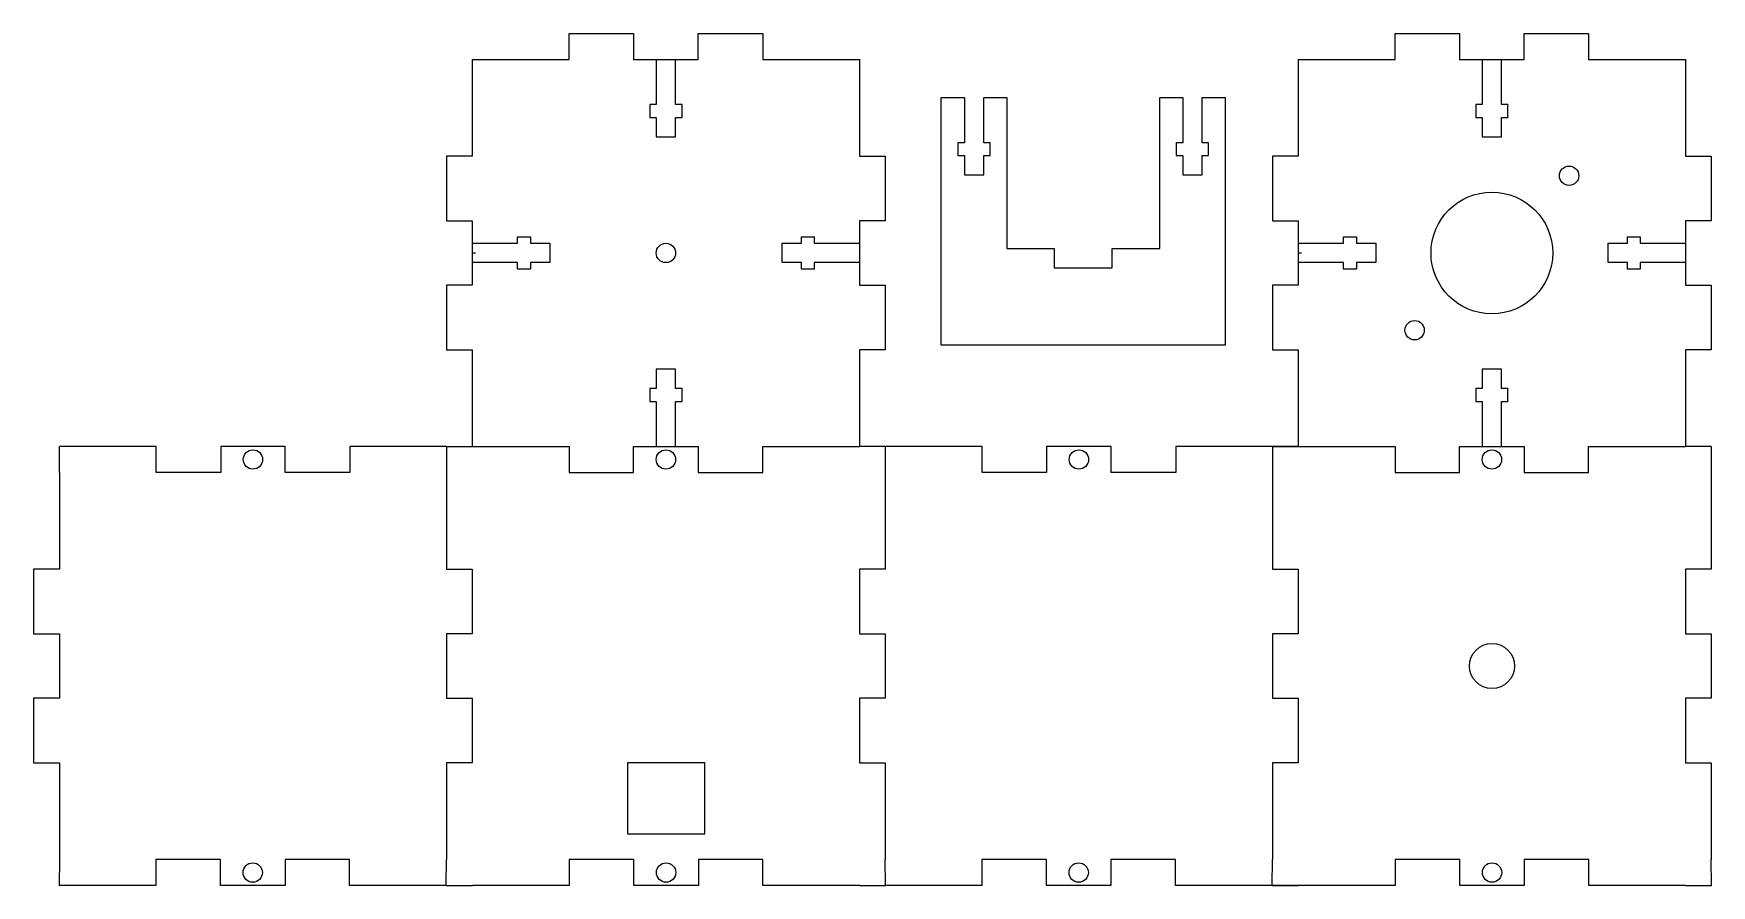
# Model space of a CAD drawing. Header units: millimetres. Extents: x -135 to 125, y 25 to 157.
import ezdxf

# ---------------------------------------------------------------- set-up
doc = ezdxf.new("R2010")
doc.units = ezdxf.units.MM
doc.header["$MEASUREMENT"] = 0
doc.layers.add('Livello 01', color=12, linetype='Continuous', true_color=0xc80000)
doc.layers.add('Livello 04', color=96, linetype='Continuous', true_color=0x007f00)

msp = doc.modelspace()

# ---------------------------------------------------------------- linework, layer by layer
at = {"layer": 'Livello 01'}
for p, q in [((5.97, 147.25), (9.55, 147.25)), ((5.97, 108.85), (5.97, 147.25)), ((12.55, 147.25), (16.12, 147.25)), ((16.12, 147.25), (16.12, 123.85)), ((39.82, 147.25), (43.4, 147.25)), ((39.82, 123.85), (39.82, 147.25)), ((46.4, 147.25), (49.97, 147.25)), ((49.97, 147.25), (49.97, 108.85))]:
    msp.add_line(p, q, dxfattribs=at)
for points in [[(-51.7, 153.16), (-51.7, 157.16), (-41.7, 157.16), (-41.7, 153.16), (-31.7, 153.16), (-31.7, 157.16), (-21.7, 157.16), (-21.7, 153.16)], [(76.3, 153.16), (76.3, 157.16), (86.3, 157.16), (86.3, 153.16), (96.3, 153.16), (96.3, 157.16), (106.3, 157.16), (106.3, 153.16)], [(-66.7, 153.16), (-66.7, 138.16)], [(-66.7, 153.16), (-51.7, 153.16)], [(-21.7, 153.16), (-6.7, 153.16)], [(-6.7, 153.16), (-6.7, 138.16)], [(61.3, 153.16), (61.3, 138.16)], [(61.3, 153.16), (76.3, 153.16)], [(106.3, 153.16), (121.3, 153.16)], [(121.3, 153.16), (121.3, 138.16)], [(-66.7, 138.16), (-70.7, 138.16), (-70.7, 128.16), (-66.7, 128.16), (-66.7, 118.16), (-70.7, 118.16), (-70.7, 108.16), (-66.7, 108.16)], [(-6.7, 138.16), (-2.7, 138.16), (-2.7, 128.16), (-6.7, 128.16), (-6.7, 118.16), (-2.7, 118.16), (-2.7, 108.16), (-6.7, 108.16)], [(61.3, 138.16), (57.3, 138.16), (57.3, 128.16), (61.3, 128.16), (61.3, 118.16), (57.3, 118.16), (57.3, 108.16), (61.3, 108.16)], [(121.3, 138.16), (125.3, 138.16), (125.3, 128.16), (121.3, 128.16), (121.3, 118.16), (125.3, 118.16), (125.3, 108.16), (121.3, 108.16)], [(-66.7, 123.16), (-66.2, 123.16)], [(16.12, 123.85), (23.47, 123.85)], [(23.47, 123.85), (23.47, 120.85), (32.47, 120.85), (32.47, 123.85)], [(32.47, 123.85), (39.82, 123.85)], [(61.3, 123.16), (61.8, 123.16)], [(-66.7, 108.16), (-66.7, 93.16)], [(-6.7, 108.16), (-6.7, 93.16)], [(49.97, 108.85), (5.97, 108.85)], [(61.3, 108.16), (61.3, 93.16)], [(121.3, 108.16), (121.3, 93.16)], [(-115.7, 93.16), (-130.7, 93.16)], [(-130.7, 89.16), (-130.7, 93.16)], [(-85.7, 93.16), (-85.7, 89.16), (-95.7, 89.16), (-95.7, 93.16), (-105.7, 93.16), (-105.7, 89.16), (-115.7, 89.16), (-115.7, 93.16)], [(-70.7, 93.16), (-85.7, 93.16)], [(-70.7, 93.16), (-70.7, 89.16)], [(-70.7, 93.16), (-66.7, 93.16)], [(-66.7, 93.16), (-51.7, 93.16)], [(-51.7, 93.16), (-51.7, 89.16), (-41.7, 89.16), (-41.7, 93.16), (-31.7, 93.16), (-31.7, 89.16), (-21.7, 89.16), (-21.7, 93.16)], [(-21.7, 93.16), (-6.7, 93.16)], [(-2.7, 93.16), (-6.7, 93.16)], [(-2.7, 93.16), (-2.7, 89.16)], [(12.3, 93.16), (-2.7, 93.16)], [(42.3, 93.16), (42.3, 89.16), (32.3, 89.16), (32.3, 93.16), (22.3, 93.16), (22.3, 89.16), (12.3, 89.16), (12.3, 93.16)], [(57.3, 93.16), (42.3, 93.16)], [(61.3, 93.16), (57.3, 93.16)], [(57.3, 93.16), (57.3, 89.16)], [(57.3, 93.16), (61.3, 93.16)], [(61.3, 93.16), (76.3, 93.16)], [(76.3, 93.16), (76.3, 89.16), (86.3, 89.16), (86.3, 93.16), (96.3, 93.16), (96.3, 89.16), (106.3, 89.16), (106.3, 93.16)], [(106.3, 93.16), (121.3, 93.16)], [(125.3, 93.16), (121.3, 93.16)], [(125.3, 93.16), (125.3, 89.16)], [(-130.7, 89.16), (-130.7, 74.16)], [(-70.7, 89.16), (-70.7, 74.16)], [(-2.7, 89.16), (-2.7, 74.16)], [(57.3, 89.16), (57.3, 74.16)], [(125.3, 89.16), (125.3, 74.16)], [(-130.7, 74.16), (-134.7, 74.16), (-134.7, 64.16), (-130.7, 64.16), (-130.7, 54.16), (-134.7, 54.16), (-134.7, 44.16), (-130.7, 44.16)], [(-70.7, 74.16), (-66.7, 74.16), (-66.7, 64.16), (-70.7, 64.16), (-70.7, 54.16), (-66.7, 54.16), (-66.7, 44.16), (-70.7, 44.16)], [(-2.7, 74.16), (-6.7, 74.16), (-6.7, 64.16), (-2.7, 64.16), (-2.7, 54.16), (-6.7, 54.16), (-6.7, 44.16), (-2.7, 44.16)], [(57.3, 74.16), (61.3, 74.16), (61.3, 64.16), (57.3, 64.16), (57.3, 54.16), (61.3, 54.16), (61.3, 44.16), (57.3, 44.16)], [(125.3, 74.16), (121.3, 74.16), (121.3, 64.16), (125.3, 64.16), (125.3, 54.16), (121.3, 54.16), (121.3, 44.16), (125.3, 44.16)], [(-130.7, 44.16), (-130.7, 29.16)], [(-70.7, 44.16), (-70.7, 29.16)], [(-2.7, 44.16), (-2.7, 29.16)], [(57.3, 44.16), (57.3, 29.16)], [(125.3, 44.16), (125.3, 29.16)], [(-130.7, 29.16), (-130.73, 25.16)], [(-85.73, 25.16), (-85.73, 29.16), (-95.73, 29.16), (-95.73, 25.16), (-105.73, 25.16), (-105.73, 29.16), (-115.73, 29.16), (-115.73, 25.16)], [(-70.73, 25.16), (-70.7, 29.16)], [(-21.67, 25.16), (-21.67, 29.16), (-31.67, 29.16), (-31.67, 25.16), (-41.67, 25.16), (-41.67, 29.16), (-51.67, 29.16), (-51.67, 25.16)], [(-2.67, 25.16), (-2.7, 29.16)], [(42.27, 25.16), (42.27, 29.16), (32.27, 29.16), (32.27, 25.16), (22.27, 25.16), (22.27, 29.16), (12.27, 29.16), (12.27, 25.16)], [(57.27, 25.16), (57.3, 29.16)], [(106.33, 25.16), (106.33, 29.16), (96.33, 29.16), (96.33, 25.16), (86.33, 25.16), (86.33, 29.16), (76.33, 29.16), (76.33, 25.16)], [(125.33, 25.16), (125.3, 29.16)], [(-115.73, 25.16), (-130.73, 25.16)], [(-70.73, 25.16), (-85.73, 25.16)], [(-70.73, 25.16), (-66.67, 25.16)], [(-51.67, 25.16), (-66.67, 25.16)], [(-6.67, 25.16), (-21.67, 25.16)], [(-6.67, 25.16), (-2.67, 25.16)], [(12.27, 25.16), (-2.73, 25.16)], [(57.27, 25.16), (42.27, 25.16)], [(61.27, 25.16), (57.27, 25.16)], [(57.27, 25.16), (61.33, 25.16)], [(76.33, 25.16), (61.33, 25.16)], [(121.33, 25.16), (106.33, 25.16)], [(121.33, 25.16), (125.33, 25.16)]]:
    msp.add_lwpolyline(points, dxfattribs=at)
for points in [[(9.55, 147.25), (9.55, 143.75), (9.55, 140.25)], [(12.55, 140.25), (12.55, 143.75), (12.55, 147.25)], [(43.4, 147.25), (43.4, 143.75), (43.4, 140.25)], [(46.4, 140.25), (46.4, 143.75), (46.4, 147.25)], [(9.55, 138.25), (9.55, 136.75), (9.55, 135.25)], [(12.55, 135.25), (12.55, 136.75), (12.55, 138.25)], [(43.4, 138.25), (43.4, 136.75), (43.4, 135.25)], [(46.4, 135.25), (46.4, 136.75), (46.4, 138.25)], [(9.55, 135.25), (11.05, 135.25), (12.55, 135.25)], [(43.4, 135.25), (44.9, 135.25), (46.4, 135.25)]]:
    msp.add_open_spline(points, degree=2, dxfattribs=at)
for points, knots in [([(9.55, 140.25), (9.05, 140.25), (8.55, 140.25), (8.55, 139.25), (8.55, 138.25), (9.05, 138.25), (9.55, 138.25)], [172.95, 172.95, 172.95, 173.95, 173.95, 175.95, 175.95, 176.95, 176.95, 176.95]), ([(12.55, 138.25), (13.05, 138.25), (13.55, 138.25), (13.55, 139.25), (13.55, 140.25), (13.05, 140.25), (12.55, 140.25)], [185.95, 185.95, 185.95, 186.95, 186.95, 188.95, 188.95, 189.95, 189.95, 189.95]), ([(43.4, 140.25), (42.9, 140.25), (42.4, 140.25), (42.4, 139.25), (42.4, 138.25), (42.9, 138.25), (43.4, 138.25)], [290.6, 290.6, 290.6, 291.6, 291.6, 293.6, 293.6, 294.6, 294.6, 294.6]), ([(46.4, 138.25), (46.9, 138.25), (47.4, 138.25), (47.4, 139.25), (47.4, 140.25), (46.9, 140.25), (46.4, 140.25)], [303.6, 303.6, 303.6, 304.6, 304.6, 306.6, 306.6, 307.6, 307.6, 307.6])]:
    msp.add_open_spline(points, degree=2, knots=knots, dxfattribs=at)
at = {"layer": 'Livello 04'}
msp.add_lwpolyline([(-42.67, 33.16), (-30.67, 33.16), (-30.67, 44.16), (-42.67, 44.16)], close=True, dxfattribs=at)
for centre, radius in [((103.27, 135.13), 1.5), ((91.3, 123.16), 9.43), ((-36.7, 123.16), 1.5), ((79.33, 111.19), 1.5), ((-100.7, 91.16), 1.5), ((-36.7, 91.16), 1.5), ((27.3, 91.16), 1.5), ((91.3, 91.16), 1.5), ((91.32, 59.16), 3.5), ((-100.73, 27.16), 1.5), ((-36.67, 27.16), 1.5), ((27.27, 27.16), 1.5), ((91.33, 27.16), 1.5)]:
    msp.add_circle(centre, radius, dxfattribs=at)
for points in [[(-38.2, 153.16), (-38.2, 149.66), (-38.2, 146.16)], [(-35.2, 146.16), (-35.2, 149.66), (-35.2, 153.16)], [(89.8, 153.16), (89.8, 149.66), (89.8, 146.16)], [(92.8, 146.16), (92.8, 149.66), (92.8, 153.16)], [(-38.2, 144.16), (-38.2, 142.66), (-38.2, 141.16)], [(-35.2, 141.16), (-35.2, 142.66), (-35.2, 144.16)], [(89.8, 144.16), (89.8, 142.66), (89.8, 141.16)], [(92.8, 141.16), (92.8, 142.66), (92.8, 144.16)], [(-38.2, 141.16), (-36.7, 141.16), (-35.2, 141.16)], [(89.8, 141.16), (91.3, 141.16), (92.8, 141.16)], [(-66.7, 124.66), (-63.2, 124.66), (-59.7, 124.66)], [(-57.7, 124.66), (-56.2, 124.66), (-54.7, 124.66)], [(-54.7, 124.66), (-54.7, 123.16), (-54.7, 121.66)], [(-18.7, 124.66), (-17.2, 124.66), (-15.7, 124.66)], [(-18.7, 121.66), (-18.7, 123.16), (-18.7, 124.66)], [(-13.7, 124.66), (-10.2, 124.66), (-6.7, 124.66)], [(61.3, 124.66), (64.8, 124.66), (68.3, 124.66)], [(70.3, 124.66), (71.8, 124.66), (73.3, 124.66)], [(73.3, 124.66), (73.3, 123.16), (73.3, 121.66)], [(109.3, 124.66), (110.8, 124.66), (112.3, 124.66)], [(109.3, 121.66), (109.3, 123.16), (109.3, 124.66)], [(114.3, 124.66), (117.8, 124.66), (121.3, 124.66)], [(-59.7, 121.66), (-63.2, 121.66), (-66.7, 121.66)], [(-54.7, 121.66), (-56.2, 121.66), (-57.7, 121.66)], [(-15.7, 121.66), (-17.2, 121.66), (-18.7, 121.66)], [(-6.7, 121.66), (-10.2, 121.66), (-13.7, 121.66)], [(68.3, 121.66), (64.8, 121.66), (61.3, 121.66)], [(73.3, 121.66), (71.8, 121.66), (70.3, 121.66)], [(112.3, 121.66), (110.8, 121.66), (109.3, 121.66)], [(121.3, 121.66), (117.8, 121.66), (114.3, 121.66)], [(-35.2, 105.16), (-36.7, 105.16), (-38.2, 105.16)], [(-38.2, 105.16), (-38.2, 103.66), (-38.2, 102.16)], [(-35.2, 102.16), (-35.2, 103.66), (-35.2, 105.16)], [(92.8, 105.16), (91.3, 105.16), (89.8, 105.16)], [(89.8, 105.16), (89.8, 103.66), (89.8, 102.16)], [(92.8, 102.16), (92.8, 103.66), (92.8, 105.16)], [(-38.2, 100.16), (-38.2, 96.66), (-38.2, 93.16)], [(-35.2, 93.16), (-35.2, 96.66), (-35.2, 100.16)], [(89.8, 100.16), (89.8, 96.66), (89.8, 93.16)], [(92.8, 93.16), (92.8, 96.66), (92.8, 100.16)]]:
    msp.add_open_spline(points, degree=2, dxfattribs=at)
for points, knots in [([(-38.2, 146.16), (-38.7, 146.16), (-39.2, 146.16), (-39.2, 145.16), (-39.2, 144.16), (-38.7, 144.16), (-38.2, 144.16)], [11, 11, 11, 12, 12, 14, 14, 15, 15, 15]), ([(-35.2, 144.16), (-34.7, 144.16), (-34.2, 144.16), (-34.2, 145.16), (-34.2, 146.16), (-34.7, 146.16), (-35.2, 146.16)], [4, 4, 4, 5, 5, 7, 7, 8, 8, 8]), ([(89.8, 146.16), (89.3, 146.16), (88.8, 146.16), (88.8, 145.16), (88.8, 144.16), (89.3, 144.16), (89.8, 144.16)], [11, 11, 11, 12, 12, 14, 14, 15, 15, 15]), ([(92.8, 144.16), (93.3, 144.16), (93.8, 144.16), (93.8, 145.16), (93.8, 146.16), (93.3, 146.16), (92.8, 146.16)], [4, 4, 4, 5, 5, 7, 7, 8, 8, 8]), ([(-59.7, 124.66), (-59.7, 125.16), (-59.7, 125.66), (-58.7, 125.66), (-57.7, 125.66), (-57.7, 125.16), (-57.7, 124.66)], [11, 11, 11, 12, 12, 14, 14, 15, 15, 15]), ([(-15.7, 124.66), (-15.7, 125.16), (-15.7, 125.66), (-14.7, 125.66), (-13.7, 125.66), (-13.7, 125.16), (-13.7, 124.66)], [4, 4, 4, 5, 5, 7, 7, 8, 8, 8]), ([(68.3, 124.66), (68.3, 125.16), (68.3, 125.66), (69.3, 125.66), (70.3, 125.66), (70.3, 125.16), (70.3, 124.66)], [11, 11, 11, 12, 12, 14, 14, 15, 15, 15]), ([(112.3, 124.66), (112.3, 125.16), (112.3, 125.66), (113.3, 125.66), (114.3, 125.66), (114.3, 125.16), (114.3, 124.66)], [4, 4, 4, 5, 5, 7, 7, 8, 8, 8]), ([(-57.7, 121.66), (-57.7, 121.16), (-57.7, 120.66), (-58.7, 120.66), (-59.7, 120.66), (-59.7, 121.16), (-59.7, 121.66)], [4, 4, 4, 5, 5, 7, 7, 8, 8, 8]), ([(-13.7, 121.66), (-13.7, 121.16), (-13.7, 120.66), (-14.7, 120.66), (-15.7, 120.66), (-15.7, 121.16), (-15.7, 121.66)], [11, 11, 11, 12, 12, 14, 14, 15, 15, 15]), ([(70.3, 121.66), (70.3, 121.16), (70.3, 120.66), (69.3, 120.66), (68.3, 120.66), (68.3, 121.16), (68.3, 121.66)], [4, 4, 4, 5, 5, 7, 7, 8, 8, 8]), ([(114.3, 121.66), (114.3, 121.16), (114.3, 120.66), (113.3, 120.66), (112.3, 120.66), (112.3, 121.16), (112.3, 121.66)], [11, 11, 11, 12, 12, 14, 14, 15, 15, 15]), ([(-38.2, 102.16), (-38.7, 102.16), (-39.2, 102.16), (-39.2, 101.16), (-39.2, 100.16), (-38.7, 100.16), (-38.2, 100.16)], [4, 4, 4, 5, 5, 7, 7, 8, 8, 8]), ([(-35.2, 100.16), (-34.7, 100.16), (-34.2, 100.16), (-34.2, 101.16), (-34.2, 102.16), (-34.7, 102.16), (-35.2, 102.16)], [11, 11, 11, 12, 12, 14, 14, 15, 15, 15]), ([(89.8, 102.16), (89.3, 102.16), (88.8, 102.16), (88.8, 101.16), (88.8, 100.16), (89.3, 100.16), (89.8, 100.16)], [4, 4, 4, 5, 5, 7, 7, 8, 8, 8]), ([(92.8, 100.16), (93.3, 100.16), (93.8, 100.16), (93.8, 101.16), (93.8, 102.16), (93.3, 102.16), (92.8, 102.16)], [11, 11, 11, 12, 12, 14, 14, 15, 15, 15])]:
    msp.add_open_spline(points, degree=2, knots=knots, dxfattribs=at)

doc.saveas('drawing.dxf')
